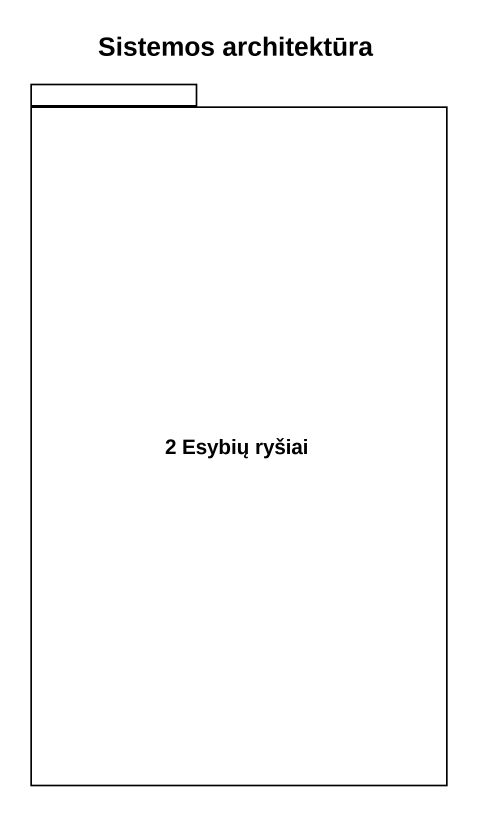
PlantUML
@startuml
title Sistemos architektūra
package "2 Esybių ryšiai" as p2_Esybių_ryšiai {
}
@enduml
